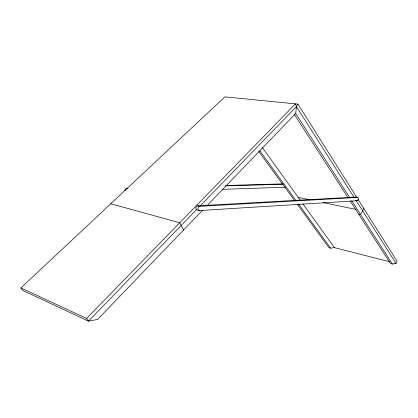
<?xml version="1.0" encoding="UTF-8"?>
<svg xmlns="http://www.w3.org/2000/svg" width="418" height="418" viewBox="0 0 418 418"><rect width="100%" height="100%" fill="white"/><g stroke="black" fill="none" stroke-linecap="round" stroke-linejoin="round"><path stroke-width="0.63" d="M207.098 205.572L295.693 113.456L296.425 106.538L297.956 104.108L356.909 197.562M363.848 208.556L360.567 214.528L358.628 214.115M202.578 210.275L97.598 319.436L88.501 321.144L22.791 290.468L20.9 287.95L224.894 96.856L297.956 104.108M196.596 209.575L88.501 321.144L86.599 318.438L20.9 287.95M200.227 205.828L296.425 106.538L295.427 103.852L86.599 318.438M350.143 200.953L390.516 263.591L392.371 264.071L396.018 263.387L397.1 261.266L357.949 199.208M297.188 204.156L328.976 247.738L330.596 248.156L334.41 247.618L389.764 261.788M199.37 210.547L357.207 200.729A1.667 0.92 -78.7 0 0 358.336 199.031A1.667 0.92 -78.7 0 0 357.594 197.442L355.624 197.061L197.662 205.818A2.132 1.515 -75.7 0 0 195.922 208.007A2.132 1.515 -75.7 0 0 197.28 210.019L199.37 210.547A2.137 1.515 -75.7 0 1 198.012 208.535A2.137 1.515 -75.7 0 1 199.757 206.335L357.594 197.442M222.313 189.354L285.374 187.233M127.929 188.241L126.628 188.278A1.933 1.515 -74.9 0 0 124.945 190.728M226.128 185.472L282.709 183.878M225.229 185.916L283.096 184.249M355.728 200.436L357.207 200.729M298.233 197.39L309.701 199.778M323.083 202.563L356.22 209.455M197.662 205.818L199.757 206.335M394.785 263.068L396.018 263.387L356 200.363M110.78 203.754L179.703 222.768L183.596 230.015M259.745 150.72L295.803 200.311M298.478 203.989L330.596 248.156M258.784 151.504L294.507 200.478M262.415 147.659L300.516 200.562M302.804 203.733L334.41 247.618M294.309 114.318L348.022 197.662M295.693 113.456L349.636 197.5M351.752 200.792L392.371 264.071M296.425 106.538L354.26 197.62M355.624 197.061A1.662 0.92 -78.7 0 1 356.23 197.5"/></g></svg>
